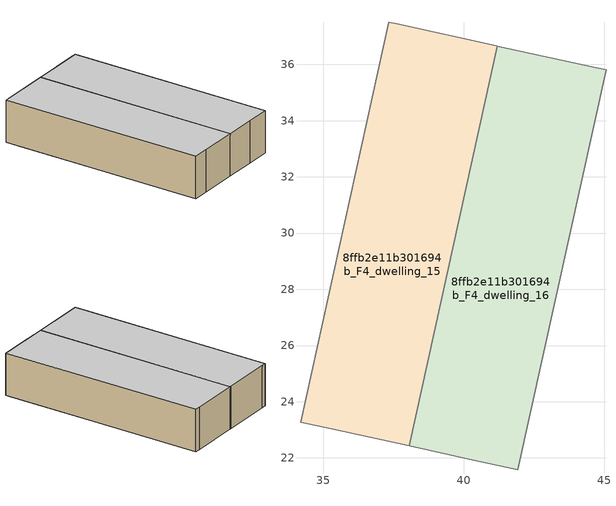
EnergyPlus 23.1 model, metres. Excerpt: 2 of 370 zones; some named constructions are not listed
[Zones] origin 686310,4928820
8ffb2e11b301694b_F4_dwelling_15
 floor to 8ffb2e11b301694b_F3_dwelling_53 (EU_floor_Construction): 39.7,29.85 39.09,27.06 35.22,27.91 35.83,30.7 z12
 floor to 8ffb2e11b301694b_F3_dwelling_52 (EU_floor_Construction): 40.31,32.63 39.7,29.85 35.83,30.7 36.45,33.48 z12
 floor to 8ffb2e11b301694b_F3_dwelling_51 (EU_floor_Construction): 40.9,35.27 40.31,32.63 36.45,33.48 37.03,36.13 z12
 floor adiabatic (EU_floor_Construction): 39.09,27.06 38.58,24.77 34.72,25.63 35.22,27.91 z12
 floor to 8ffb2e11b301694b_F3_dwelling_56 (EU_floor_Construction): 38.13,22.74 38.06,22.42 34.2,23.28 34.27,23.59 z12
 floor to 8ffb2e11b301694b_F3_dwelling_50 (EU_floor_Construction): 41.2,36.66 40.9,35.27 37.03,36.13 37.33,37.51 z12
 floor to 8ffb2e11b301694b_F3_dwelling_55 (EU_floor_Construction): 38.58,24.77 38.13,22.74 34.27,23.59 34.72,25.63 z12
 wall to 8ffb2e11b301694b_F4_dwelling_16 (EU_wall_Construction): 38.06,22.42 41.2,36.66 z12:15
 wall to 8ffb2e11b301694b_F4_dwelling_14 (EU_wall_Construction): 37.33,37.51 34.2,23.28 z12:15
 wall to 8ffb2e11b301694b_F4_dwelling_6 (EU_wall_Construction): 35.3,23.03 38.06,22.42 z12:15
 wall to 8ffb2e11b301694b_F4_dwelling_25 (EU_wall_Construction): 41.17,36.66 37.63,37.44 z12:15
 wall to 8ffb2e11b301694b_F4_dwelling_24 (EU_wall_Construction): 37.63,37.44 37.33,37.51 z12:15
 wall to 8ffb2e11b301694b_F4_dwelling_26 (EU_wall_Construction): 41.2,36.66 41.17,36.66 z12:15
 wall to 8ffb2e11b301694b_F4_dwelling_5 (EU_wall_Construction): 34.2,23.28 35.3,23.03 z12:15
 ceiling to 8ffb2e11b301694b_F5_dwelling_15 (EU_floor_Construction): 38.06,22.42 41.2,36.66 37.33,37.51 34.2,23.28 z15
8ffb2e11b301694b_F4_dwelling_16
 floor to 8ffb2e11b301694b_F3_dwelling_52 (EU_floor_Construction): 44.18,31.78 43.57,28.99 39.7,29.85 40.31,32.63 z12
 floor to 8ffb2e11b301694b_F3_dwelling_53 (EU_floor_Construction): 43.57,28.99 42.95,26.21 39.09,27.06 39.7,29.85 z12
 floor to 8ffb2e11b301694b_F3_dwelling_51 (EU_floor_Construction): 44.76,34.42 44.18,31.78 40.31,32.63 40.9,35.27 z12
 floor adiabatic (EU_floor_Construction): 42.95,26.21 42.45,23.92 38.58,24.77 39.09,27.06 z12
 floor to 8ffb2e11b301694b_F3_dwelling_55 (EU_floor_Construction): 42.45,23.92 42,21.89 38.13,22.74 38.58,24.77 z12
 floor to 8ffb2e11b301694b_F3_dwelling_50 (EU_floor_Construction): 45.07,35.8 44.76,34.42 40.9,35.27 41.2,36.65 z12
 floor to 8ffb2e11b301694b_F3_dwelling_56 (EU_floor_Construction): 42,21.89 41.93,21.57 38.06,22.42 38.13,22.74 z12
 wall to 8ffb2e11b301694b_F4_dwelling_17 (EU_wall_Construction): 41.93,21.57 45.07,35.8 z12:15
 wall to 8ffb2e11b301694b_F4_dwelling_7 (EU_wall_Construction): 40.21,21.95 41.93,21.57 z12:15
 wall to 8ffb2e11b301694b_F4_dwelling_26 (EU_wall_Construction): 44.71,35.88 41.2,36.66 z12:15
 wall to 8ffb2e11b301694b_F4_dwelling_6 (EU_wall_Construction): 38.06,22.42 40.21,21.95 z12:15
 wall to 8ffb2e11b301694b_F4_dwelling_27 (EU_wall_Construction): 45.07,35.8 44.71,35.88 z12:15
 ceiling to 8ffb2e11b301694b_F5_dwelling_16 (EU_floor_Construction): 41.93,21.57 45.07,35.8 41.2,36.66 38.06,22.42 z15
[SCHEDULE:FILE] Column Number=1; Rows to Skip at Top=0; Number of Hours of Data=8760; Column Separator=Comma; Interpolate to Timestep=No; Minutes per Item=60; Adjust Schedule for Daylight Savings=Yes
Name | File
EU_Step8_GainSchedule_8ffb2e11b301694b_F0_dwelling_59_f000 | ../../schedules/8ffb2e11b301694b/8ffb2e11b301694b_F0_dwelling_59_f000_gain.csv
EU_Step8_GainSchedule_8ffb2e11b301694b_F0_dwelling_60_f000 | ../../schedules/8ffb2e11b301694b/8ffb2e11b301694b_F0_dwelling_60_f000_gain.csv
EU_Step8_GainSchedule_8ffb2e11b301694b_F0_dwelling_61_f000 | ../../schedules/8ffb2e11b301694b/8ffb2e11b301694b_F0_dwelling_61_f000_gain.csv
EU_Step8_GainSchedule_8ffb2e11b301694b_F1_dwelling_33_f000 | ../../schedules/8ffb2e11b301694b/8ffb2e11b301694b_F1_dwelling_33_f000_gain.csv
EU_Step8_GainSchedule_8ffb2e11b301694b_F1_dwelling_34_f000 | ../../schedules/8ffb2e11b301694b/8ffb2e11b301694b_F1_dwelling_34_f000_gain.csv
EU_Step8_GainSchedule_8ffb2e11b301694b_F1_dwelling_35_f000 | ../../schedules/8ffb2e11b301694b/8ffb2e11b301694b_F1_dwelling_35_f000_gain.csv
EU_Step8_GainSchedule_8ffb2e11b301694b_F1_dwelling_36_f000 | ../../schedules/8ffb2e11b301694b/8ffb2e11b301694b_F1_dwelling_36_f000_gain.csv
EU_Step8_GainSchedule_8ffb2e11b301694b_F1_dwelling_37_f000 | ../../schedules/8ffb2e11b301694b/8ffb2e11b301694b_F1_dwelling_37_f000_gain.csv
EU_Step8_GainSchedule_8ffb2e11b301694b_F1_dwelling_38_f000 | ../../schedules/8ffb2e11b301694b/8ffb2e11b301694b_F1_dwelling_38_f000_gain.csv
EU_Step8_GainSchedule_8ffb2e11b301694b_F1_dwelling_39_f000 | ../../schedules/8ffb2e11b301694b/8ffb2e11b301694b_F1_dwelling_39_f000_gain.csv
EU_Step8_GainSchedule_8ffb2e11b301694b_F1_dwelling_40_f000 | ../../schedules/8ffb2e11b301694b/8ffb2e11b301694b_F1_dwelling_40_f000_gain.csv
EU_Step8_GainSchedule_8ffb2e11b301694b_F1_dwelling_41_f000 | ../../schedules/8ffb2e11b301694b/8ffb2e11b301694b_F1_dwelling_41_f000_gain.csv
EU_Step8_GainSchedule_8ffb2e11b301694b_F1_dwelling_42_f000 | ../../schedules/8ffb2e11b301694b/8ffb2e11b301694b_F1_dwelling_42_f000_gain.csv
EU_Step8_GainSchedule_8ffb2e11b301694b_F1_dwelling_43_f000 | ../../schedules/8ffb2e11b301694b/8ffb2e11b301694b_F1_dwelling_43_f000_gain.csv
EU_Step8_GainSchedule_8ffb2e11b301694b_F1_dwelling_56_f000 | ../../schedules/8ffb2e11b301694b/8ffb2e11b301694b_F1_dwelling_56_f000_gain.csv
EU_Step8_GainSchedule_8ffb2e11b301694b_F1_dwelling_57_f000 | ../../schedules/8ffb2e11b301694b/8ffb2e11b301694b_F1_dwelling_57_f000_gain.csv
EU_Step8_GainSchedule_8ffb2e11b301694b_F1_dwelling_58_f000 | ../../schedules/8ffb2e11b301694b/8ffb2e11b301694b_F1_dwelling_58_f000_gain.csv
EU_Step8_GainSchedule_8ffb2e11b301694b_F1_dwelling_59_f000 | ../../schedules/8ffb2e11b301694b/8ffb2e11b301694b_F1_dwelling_59_f000_gain.csv
EU_Step8_GainSchedule_8ffb2e11b301694b_F1_dwelling_60_f000 | ../../schedules/8ffb2e11b301694b/8ffb2e11b301694b_F1_dwelling_60_f000_gain.csv
EU_Step8_GainSchedule_8ffb2e11b301694b_F1_dwelling_61_f000 | ../../schedules/8ffb2e11b301694b/8ffb2e11b301694b_F1_dwelling_61_f000_gain.csv
EU_Step8_GainSchedule_8ffb2e11b301694b_F2_dwelling_9_f000 | ../../schedules/8ffb2e11b301694b/8ffb2e11b301694b_F2_dwelling_9_f000_gain.csv
EU_Step8_GainSchedule_8ffb2e11b301694b_F2_dwelling_10_f000 | ../../schedules/8ffb2e11b301694b/8ffb2e11b301694b_F2_dwelling_10_f000_gain.csv
EU_Step8_GainSchedule_8ffb2e11b301694b_F2_dwelling_11_f000 | ../../schedules/8ffb2e11b301694b/8ffb2e11b301694b_F2_dwelling_11_f000_gain.csv
EU_Step8_GainSchedule_8ffb2e11b301694b_F2_dwelling_12_f000 | ../../schedules/8ffb2e11b301694b/8ffb2e11b301694b_F2_dwelling_12_f000_gain.csv
EU_Step8_GainSchedule_8ffb2e11b301694b_F2_dwelling_13_f000 | ../../schedules/8ffb2e11b301694b/8ffb2e11b301694b_F2_dwelling_13_f000_gain.csv
EU_Step8_GainSchedule_8ffb2e11b301694b_F2_dwelling_14_f000 | ../../schedules/8ffb2e11b301694b/8ffb2e11b301694b_F2_dwelling_14_f000_gain.csv
EU_Step8_GainSchedule_8ffb2e11b301694b_F2_dwelling_15_f000 | ../../schedules/8ffb2e11b301694b/8ffb2e11b301694b_F2_dwelling_15_f000_gain.csv
EU_Step8_GainSchedule_8ffb2e11b301694b_F2_dwelling_16_f000 | ../../schedules/8ffb2e11b301694b/8ffb2e11b301694b_F2_dwelling_16_f000_gain.csv
EU_Step8_GainSchedule_8ffb2e11b301694b_F2_dwelling_17_f000 | ../../schedules/8ffb2e11b301694b/8ffb2e11b301694b_F2_dwelling_17_f000_gain.csv
EU_Step8_GainSchedule_8ffb2e11b301694b_F2_dwelling_31_f000 | ../../schedules/8ffb2e11b301694b/8ffb2e11b301694b_F2_dwelling_31_f000_gain.csv
EU_Step8_GainSchedule_8ffb2e11b301694b_F2_dwelling_32_f000 | ../../schedules/8ffb2e11b301694b/8ffb2e11b301694b_F2_dwelling_32_f000_gain.csv
EU_Step8_GainSchedule_8ffb2e11b301694b_F2_dwelling_33_f000 | ../../schedules/8ffb2e11b301694b/8ffb2e11b301694b_F2_dwelling_33_f000_gain.csv
EU_Step8_GainSchedule_8ffb2e11b301694b_F2_dwelling_34_f000 | ../../schedules/8ffb2e11b301694b/8ffb2e11b301694b_F2_dwelling_34_f000_gain.csv
EU_Step8_GainSchedule_8ffb2e11b301694b_F2_dwelling_35_f000 | ../../schedules/8ffb2e11b301694b/8ffb2e11b301694b_F2_dwelling_35_f000_gain.csv
EU_Step8_GainSchedule_8ffb2e11b301694b_F2_dwelling_36_f000 | ../../schedules/8ffb2e11b301694b/8ffb2e11b301694b_F2_dwelling_36_f000_gain.csv
EU_Step8_GainSchedule_8ffb2e11b301694b_F2_dwelling_37_f000 | ../../schedules/8ffb2e11b301694b/8ffb2e11b301694b_F2_dwelling_37_f000_gain.csv
EU_Step8_GainSchedule_8ffb2e11b301694b_F2_dwelling_38_f000 | ../../schedules/8ffb2e11b301694b/8ffb2e11b301694b_F2_dwelling_38_f000_gain.csv
EU_Step8_GainSchedule_8ffb2e11b301694b_F2_dwelling_39_f000 | ../../schedules/8ffb2e11b301694b/8ffb2e11b301694b_F2_dwelling_39_f000_gain.csv
EU_Step8_GainSchedule_8ffb2e11b301694b_F2_dwelling_40_f000 | ../../schedules/8ffb2e11b301694b/8ffb2e11b301694b_F2_dwelling_40_f000_gain.csv
EU_Step8_GainSchedule_8ffb2e11b301694b_F2_dwelling_41_f000 | ../../schedules/8ffb2e11b301694b/8ffb2e11b301694b_F2_dwelling_41_f000_gain.csv
EU_Step8_GainSchedule_8ffb2e11b301694b_F2_dwelling_42_f000 | ../../schedules/8ffb2e11b301694b/8ffb2e11b301694b_F2_dwelling_42_f000_gain.csv
EU_Step8_GainSchedule_8ffb2e11b301694b_F2_dwelling_43_f000 | ../../schedules/8ffb2e11b301694b/8ffb2e11b301694b_F2_dwelling_43_f000_gain.csv
EU_Step8_GainSchedule_8ffb2e11b301694b_F2_dwelling_47_f000 | ../../schedules/8ffb2e11b301694b/8ffb2e11b301694b_F2_dwelling_47_f000_gain.csv
EU_Step8_GainSchedule_8ffb2e11b301694b_F2_dwelling_48_f000 | ../../schedules/8ffb2e11b301694b/8ffb2e11b301694b_F2_dwelling_48_f000_gain.csv
EU_Step8_GainSchedule_8ffb2e11b301694b_F2_dwelling_49_f000 | ../../schedules/8ffb2e11b301694b/8ffb2e11b301694b_F2_dwelling_49_f000_gain.csv
EU_Step8_GainSchedule_8ffb2e11b301694b_F2_dwelling_50_f000 | ../../schedules/8ffb2e11b301694b/8ffb2e11b301694b_F2_dwelling_50_f000_gain.csv
EU_Step8_GainSchedule_8ffb2e11b301694b_F2_dwelling_51_f000 | ../../schedules/8ffb2e11b301694b/8ffb2e11b301694b_F2_dwelling_51_f000_gain.csv
EU_Step8_GainSchedule_8ffb2e11b301694b_F2_dwelling_52_f000 | ../../schedules/8ffb2e11b301694b/8ffb2e11b301694b_F2_dwelling_52_f000_gain.csv
EU_Step8_GainSchedule_8ffb2e11b301694b_F2_dwelling_53_f000 | ../../schedules/8ffb2e11b301694b/8ffb2e11b301694b_F2_dwelling_53_f000_gain.csv
EU_Step8_GainSchedule_8ffb2e11b301694b_F2_dwelling_54_f000 | ../../schedules/8ffb2e11b301694b/8ffb2e11b301694b_F2_dwelling_54_f000_gain.csv
EU_Step8_GainSchedule_8ffb2e11b301694b_F2_dwelling_55_f000 | ../../schedules/8ffb2e11b301694b/8ffb2e11b301694b_F2_dwelling_55_f000_gain.csv
EU_Step8_GainSchedule_8ffb2e11b301694b_F2_dwelling_56_f000 | ../../schedules/8ffb2e11b301694b/8ffb2e11b301694b_F2_dwelling_56_f000_gain.csv
EU_Step8_GainSchedule_8ffb2e11b301694b_F2_dwelling_57_f000 | ../../schedules/8ffb2e11b301694b/8ffb2e11b301694b_F2_dwelling_57_f000_gain.csv
EU_Step8_GainSchedule_8ffb2e11b301694b_F2_dwelling_58_f000 | ../../schedules/8ffb2e11b301694b/8ffb2e11b301694b_F2_dwelling_58_f000_gain.csv
EU_Step8_GainSchedule_8ffb2e11b301694b_F2_dwelling_59_f000 | ../../schedules/8ffb2e11b301694b/8ffb2e11b301694b_F2_dwelling_59_f000_gain.csv
EU_Step8_GainSchedule_8ffb2e11b301694b_F2_dwelling_60_f000 | ../../schedules/8ffb2e11b301694b/8ffb2e11b301694b_F2_dwelling_60_f000_gain.csv
EU_Step8_GainSchedule_8ffb2e11b301694b_F2_dwelling_61_f000 | ../../schedules/8ffb2e11b301694b/8ffb2e11b301694b_F2_dwelling_61_f000_gain.csv
EU_Step8_GainSchedule_8ffb2e11b301694b_F5_dwelling_29_f000 | ../../schedules/8ffb2e11b301694b/8ffb2e11b301694b_F5_dwelling_29_f000_gain.csv
